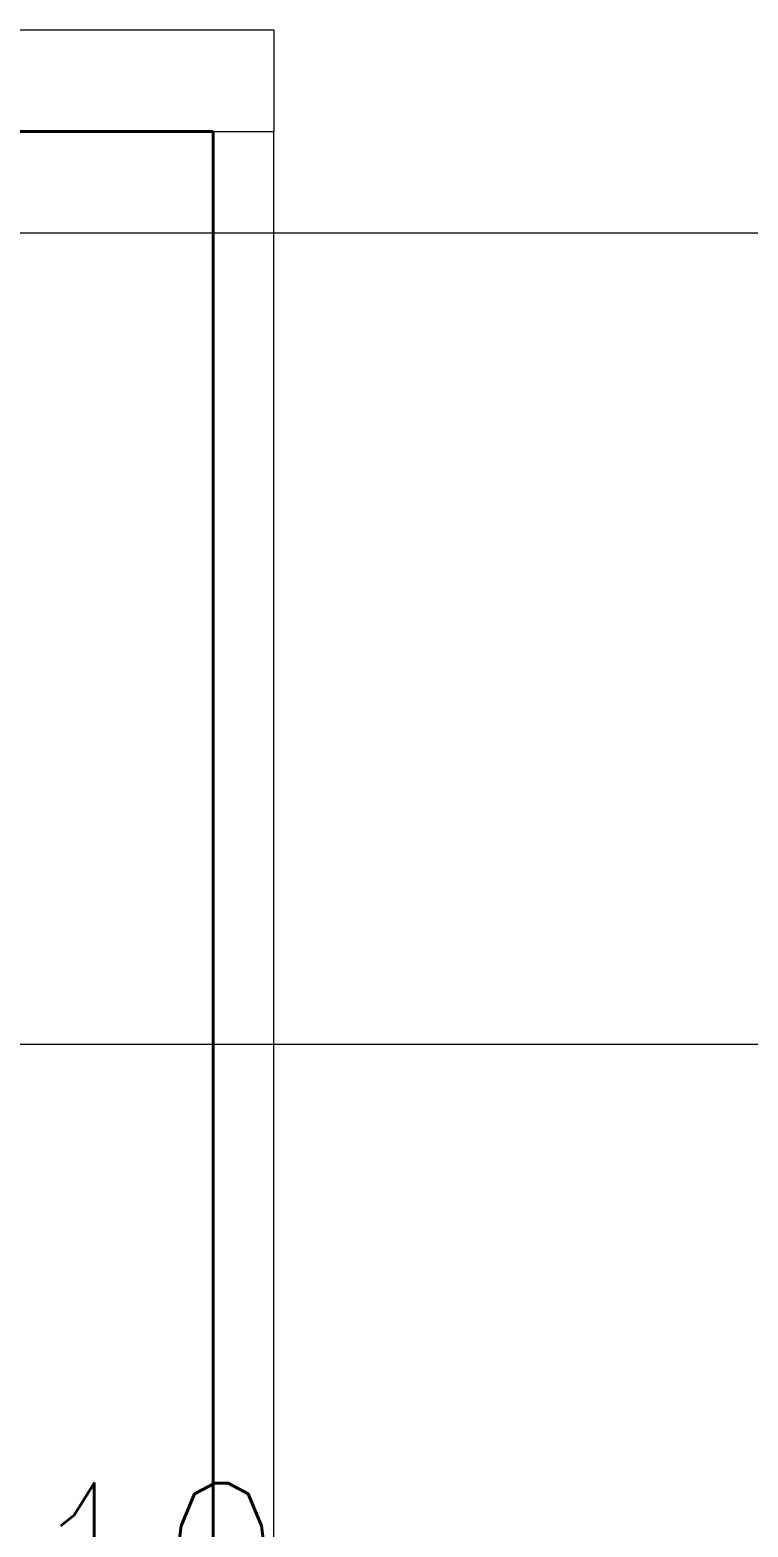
# Model space of a CAD drawing. Header units: millimetres. Extents: x 2016.56 to 2021.8, y 13721.83 to 13722.48.
# Drawn here: x 2017.25709 to 2017.26418, y 13722.25003 to 13722.26479 of the extents above; entities that cross this region are included whole.
import ezdxf

# ---------------------------------------------------------------- set-up
doc = ezdxf.new("R2010")
doc.units = ezdxf.units.MM
doc.linetypes.add('ACAD_ISO04W100', pattern=[30, 24, -3, 0, -3])
for name, color, linetype, lineweight in [('aks', 1, 'Continuous', 9), ('DH', 7, 'Continuous', 20), ('DUVAR', 4, 'Continuous', 40), ('PENCERE', 3, 'Continuous', 13), ('SIVA', 7, 'Continuous', 20)]:
    doc.layers.add(name, color=color, linetype=linetype, lineweight=lineweight)
doc.styles.get("Standard").update_dxf_attribs({"font": 'txt.shx', "width": 0.7, "height": 11})

msp = doc.modelspace()

# ---------------------------------------------------------------- linework, layer by layer
at = {"layer": 'aks', "linetype": 'ACAD_ISO04W100', "ltscale": 2}
for p, q in [((2017.135878, 13722.262789), (2017.599918, 13722.262789)), ((2017.135878, 13722.254789), (2017.599918, 13722.254789))]:
    msp.add_line(p, q, dxfattribs=at)
at = {"layer": 'DUVAR'}
for p, q in [((2017.256898, 13722.263789), (2017.258898, 13722.263789)), ((2017.256898, 13722.263789), (2017.258898, 13722.263789)), ((2017.258898, 13722.263789), (2017.258898, 13722.210789)), ((2017.258898, 13722.263789), (2017.258898, 13722.210789))]:
    msp.add_line(p, q, dxfattribs=at)
at = {"layer": 'PENCERE', "extrusion": (1.49966e-32, -1.22461e-16, -1)}
msp.add_line((2017.256298, 13722.264789), (2017.259498, 13722.264789), dxfattribs=at)
msp.add_line((2017.256298, 13722.264789), (2017.259498, 13722.264789), dxfattribs=at)
at = {"layer": 'PENCERE'}
for p in [(2017.259498, 13722.264789), (2017.259498, 13722.264789), (2017.258898, 13722.263789), (2017.258898, 13722.263789)]:
    msp.add_line(p, (2017.259498, 13722.263789), dxfattribs=at)
at = {"layer": 'SIVA'}
msp.add_line((2017.259498, 13722.210789), (2017.259498, 13722.263789), dxfattribs=at)

# ---------------------------------------------------------------- texts
at = {"layer": 'DH', "width": 0.7}
msp.add_text('10', height=0.0022, dxfattribs=at).set_placement((2017.257, 13722.248261))

doc.saveas('drawing.dxf')
